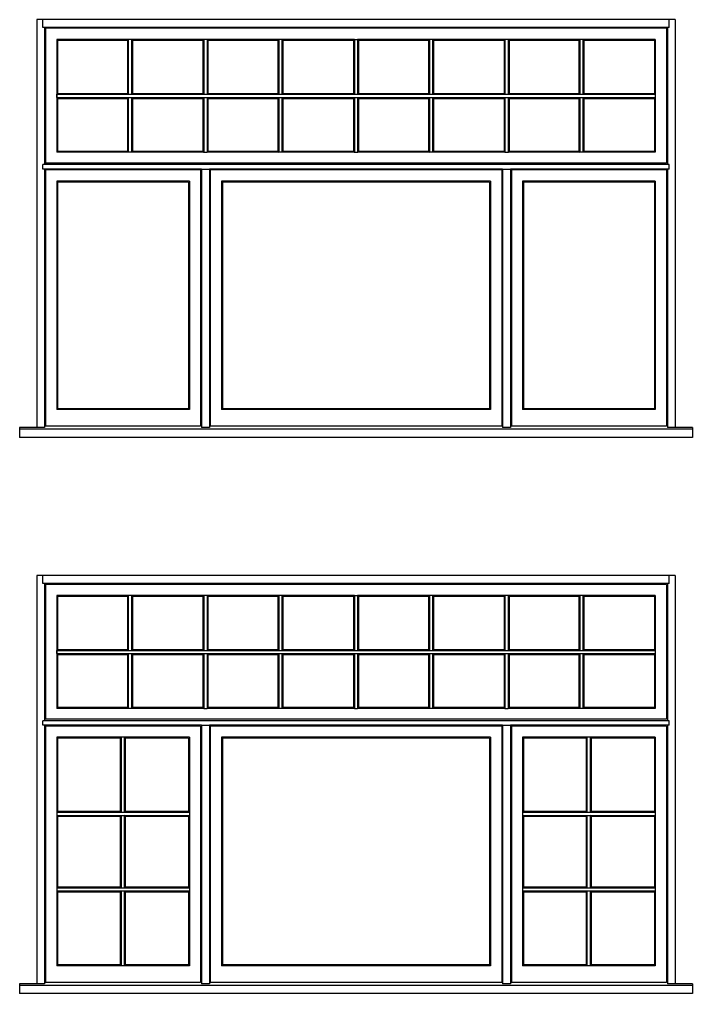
# Model space of a CAD drawing. Header units: inches. Extents: x 1985 to 11287, y 379 to 3234.
# Drawn here: x 9477.4 to 9594.3, y 1561.9 to 1730.9 of the extents above; entities that cross this region are included whole.
import ezdxf

# ---------------------------------------------------------------- set-up
doc = ezdxf.new("R2010")
doc.units = ezdxf.units.IN
doc.header["$MEASUREMENT"] = 0
doc.layers.add('elevation 99', color=7, linetype='CONTINUOUS')

msp = doc.modelspace()

# ---------------------------------------------------------------- linework, layer by layer
at = {"layer": 'elevation 99'}
for p, q in [((9480.402047, 1730.927162), (9480.402047, 1705.737557)), ((9510.402029, 1730.927162), (9480.402047, 1730.927162)), ((9481.464547, 1729.552161), (9481.464547, 1730.927162)), ((9509.027029, 1729.552161), (9481.464547, 1729.552161)), ((9481.777047, 1729.552161), (9481.777047, 1705.737557)), ((9590.276992, 1729.552161), (9504.527029, 1729.552161)), ((9562.71451, 1730.927162), (9509.027029, 1730.927162)), ((9591.339492, 1730.927162), (9561.33951, 1730.927162)), ((9589.964492, 1729.552161), (9589.964492, 1705.737557)), ((9590.276992, 1729.552161), (9590.276992, 1730.927162)), ((9591.339492, 1730.927162), (9591.339492, 1705.737557)), ((9481.920453, 1729.408475), (9481.920453, 1705.988024)), ((9508.883343, 1729.408475), (9481.920453, 1729.408475)), ((9589.820806, 1729.408475), (9504.670435, 1729.408475)), ((9589.820806, 1729.408475), (9589.820806, 1705.988024)), ((9483.866333, 1727.462875), (9483.866333, 1707.870966)), ((9509.437743, 1727.462875), (9483.866333, 1727.462875)), ((9484.027047, 1727.302161), (9484.027047, 1718.104421)), ((9496.209506, 1727.302161), (9484.027047, 1727.302161)), ((9496.209506, 1727.302161), (9496.37022, 1727.462875)), ((9496.209506, 1718.104421), (9496.209506, 1727.302161)), ((9496.37022, 1717.943706), (9496.37022, 1727.462875)), ((9496.923791, 1727.462875), (9497.084506, 1727.302161)), ((9496.923791, 1717.943706), (9496.923791, 1727.462875)), ((9509.277029, 1727.302161), (9497.084506, 1727.302161)), ((9497.084506, 1718.104421), (9497.084506, 1727.302161)), ((9509.277029, 1727.302161), (9509.437743, 1727.462875)), ((9509.277029, 1727.302161), (9509.277029, 1718.104421)), ((9509.437743, 1727.462875), (9509.437743, 1717.943706)), ((9535.593975, 1727.462875), (9509.437743, 1727.462875)), ((9509.991314, 1727.462875), (9509.991314, 1717.943706)), ((9509.991314, 1727.462875), (9510.152029, 1727.302161)), ((9510.152029, 1727.302161), (9510.152029, 1718.104421)), ((9522.334487, 1727.302161), (9510.152029, 1727.302161)), ((9522.334487, 1727.302161), (9522.495202, 1727.462875)), ((9522.334487, 1718.104421), (9522.334487, 1727.302161)), ((9522.495202, 1717.943706), (9522.495202, 1727.462875)), ((9523.048773, 1727.462875), (9523.209487, 1727.302161)), ((9523.048773, 1717.943706), (9523.048773, 1727.462875)), ((9535.43326, 1727.302161), (9523.209487, 1727.302161)), ((9523.209487, 1718.104421), (9523.209487, 1727.302161)), ((9535.43326, 1727.302161), (9535.593975, 1727.462875)), ((9535.43326, 1727.302161), (9535.43326, 1718.104421)), ((9535.593975, 1727.462875), (9535.593975, 1717.943706)), ((9535.593975, 1727.462875), (9536.147564, 1727.462875)), ((9536.147564, 1727.462875), (9536.147564, 1717.943706)), ((9561.750225, 1727.462875), (9536.147564, 1727.462875)), ((9536.147564, 1727.462875), (9536.308279, 1727.302161)), ((9536.308279, 1727.302161), (9536.308279, 1718.104421)), ((9548.521987, 1727.302161), (9536.308279, 1727.302161)), ((9548.521987, 1727.302161), (9548.682702, 1727.462875)), ((9548.521987, 1718.104421), (9548.521987, 1727.302161)), ((9548.682702, 1717.943706), (9548.682702, 1727.462875)), ((9549.236273, 1727.462875), (9549.396987, 1727.302161)), ((9549.236273, 1717.943706), (9549.236273, 1727.462875)), ((9561.58951, 1727.302161), (9549.396987, 1727.302161)), ((9549.396987, 1718.104421), (9549.396987, 1727.302161)), ((9561.58951, 1727.302161), (9561.750225, 1727.462875)), ((9561.58951, 1727.302161), (9561.58951, 1718.104421)), ((9561.750225, 1727.462875), (9561.750225, 1717.943706)), ((9587.875207, 1727.462875), (9561.750225, 1727.462875)), ((9562.303796, 1727.462875), (9562.303796, 1717.943706)), ((9562.303796, 1727.462875), (9562.46451, 1727.302161)), ((9562.46451, 1727.302161), (9562.46451, 1718.104421)), ((9574.646969, 1727.302161), (9562.46451, 1727.302161)), ((9574.646969, 1727.302161), (9574.807683, 1727.462875)), ((9574.646969, 1718.104421), (9574.646969, 1727.302161)), ((9574.807683, 1717.943706), (9574.807683, 1727.462875)), ((9575.361255, 1727.462875), (9575.521969, 1727.302161)), ((9575.361255, 1717.943706), (9575.361255, 1727.462875)), ((9587.714492, 1727.302161), (9575.521969, 1727.302161)), ((9575.521969, 1718.104421), (9575.521969, 1727.302161)), ((9587.714492, 1727.302161), (9587.714492, 1718.104421)), ((9587.875207, 1727.462875), (9587.875207, 1707.870966)), ((9484.027047, 1718.104421), (9483.866333, 1717.943706)), ((9483.866333, 1717.943706), (9496.37022, 1717.943706)), ((9483.866333, 1717.390135), (9483.866333, 1717.943706)), ((9484.027047, 1718.104421), (9496.209506, 1718.104421)), ((9496.209506, 1718.104421), (9496.37022, 1717.943706)), ((9496.37022, 1717.943706), (9496.923791, 1717.943706)), ((9497.084506, 1718.104421), (9496.923791, 1717.943706)), ((9496.923791, 1717.943706), (9509.437743, 1717.943706)), ((9497.084506, 1718.104421), (9509.277029, 1718.104421)), ((9509.277029, 1718.104421), (9509.437743, 1717.943706)), ((9509.437743, 1717.943706), (9509.991314, 1717.943706)), ((9510.152029, 1718.104421), (9509.991314, 1717.943706)), ((9509.991314, 1717.943706), (9522.495202, 1717.943706)), ((9510.152029, 1718.104421), (9522.334487, 1718.104421)), ((9522.334487, 1718.104421), (9522.495202, 1717.943706)), ((9522.495202, 1717.943706), (9523.048773, 1717.943706)), ((9523.209487, 1718.104421), (9523.048773, 1717.943706)), ((9523.048773, 1717.943706), (9535.593975, 1717.943706)), ((9523.209487, 1718.104421), (9535.43326, 1718.104421)), ((9535.43326, 1718.104421), (9535.593975, 1717.943706)), ((9535.593975, 1717.943706), (9536.147546, 1717.943706)), ((9536.308279, 1718.104421), (9536.147564, 1717.943706)), ((9536.147564, 1717.943706), (9548.682702, 1717.943706)), ((9536.308279, 1718.104421), (9548.521987, 1718.104421)), ((9548.521987, 1718.104421), (9548.682702, 1717.943706)), ((9548.682702, 1717.943706), (9549.236273, 1717.943706)), ((9549.396987, 1718.104421), (9549.236273, 1717.943706)), ((9549.236273, 1717.943706), (9561.750225, 1717.943706)), ((9549.396987, 1718.104421), (9561.58951, 1718.104421)), ((9561.58951, 1718.104421), (9561.750225, 1717.943706)), ((9561.750225, 1717.943706), (9562.303796, 1717.943706)), ((9562.46451, 1718.104421), (9562.303796, 1717.943706)), ((9562.303796, 1717.943706), (9574.807683, 1717.943706)), ((9562.46451, 1718.104421), (9574.646969, 1718.104421)), ((9574.646969, 1718.104421), (9574.807683, 1717.943706)), ((9574.807683, 1717.943706), (9575.361255, 1717.943706)), ((9575.521969, 1718.104421), (9575.361255, 1717.943706)), ((9575.361255, 1717.943706), (9587.875207, 1717.943706)), ((9575.521969, 1718.104421), (9587.714492, 1718.104421)), ((9587.714492, 1718.104421), (9587.875207, 1717.943706)), ((9483.866333, 1717.390135), (9496.37022, 1717.390135)), ((9483.866333, 1717.390135), (9484.027047, 1717.229421)), ((9484.027047, 1717.229421), (9484.027047, 1708.031681)), ((9484.027047, 1717.229421), (9496.209506, 1717.229421)), ((9496.209506, 1717.229421), (9496.37022, 1717.390135)), ((9496.209506, 1708.031681), (9496.209506, 1717.229421)), ((9496.37022, 1707.870966), (9496.37022, 1717.390135)), ((9496.37022, 1717.390135), (9496.923791, 1717.390135)), ((9496.923791, 1707.870966), (9496.923791, 1717.390135)), ((9496.923791, 1717.390135), (9509.437743, 1717.390135)), ((9497.084506, 1717.229421), (9496.923791, 1717.390135)), ((9497.084506, 1708.031681), (9497.084506, 1717.229421)), ((9497.084506, 1717.229421), (9509.277029, 1717.229421)), ((9509.437743, 1717.390135), (9509.277029, 1717.229421)), ((9509.277029, 1717.229421), (9509.277029, 1708.031681)), ((9509.437743, 1717.390135), (9509.991314, 1717.390135)), ((9509.437743, 1717.390135), (9509.437743, 1707.870966)), ((9509.991314, 1717.390135), (9522.495202, 1717.390135)), ((9509.991314, 1717.390135), (9510.152029, 1717.229421)), ((9509.991314, 1717.390135), (9509.991314, 1707.870966)), ((9510.152029, 1717.229421), (9510.152029, 1708.031681)), ((9510.152029, 1717.229421), (9522.334487, 1717.229421)), ((9522.334487, 1717.229421), (9522.495202, 1717.390135)), ((9522.334487, 1708.031681), (9522.334487, 1717.229421)), ((9522.495202, 1707.870966), (9522.495202, 1717.390135)), ((9522.495202, 1717.390135), (9523.048773, 1717.390135)), ((9523.048773, 1707.870966), (9523.048773, 1717.390135)), ((9523.048773, 1717.390135), (9535.593975, 1717.390135)), ((9523.209487, 1717.229421), (9523.048773, 1717.390135)), ((9523.209487, 1708.031681), (9523.209487, 1717.229421)), ((9523.209487, 1717.229421), (9535.43326, 1717.229421)), ((9535.593975, 1717.390135), (9535.43326, 1717.229421)), ((9535.43326, 1717.229421), (9535.43326, 1708.031681)), ((9535.593975, 1717.390135), (9536.147546, 1717.390135)), ((9535.593975, 1717.390135), (9535.593975, 1707.870966)), ((9536.147564, 1717.390135), (9548.682702, 1717.390135)), ((9536.147564, 1717.390135), (9536.308279, 1717.229421)), ((9536.147564, 1717.390135), (9536.147564, 1707.870966)), ((9536.308279, 1717.229421), (9536.308279, 1708.031681)), ((9536.308279, 1717.229421), (9548.521987, 1717.229421)), ((9548.521987, 1717.229421), (9548.682702, 1717.390135)), ((9548.521987, 1708.031681), (9548.521987, 1717.229421)), ((9548.682702, 1707.870966), (9548.682702, 1717.390135)), ((9548.682702, 1717.390135), (9549.236273, 1717.390135)), ((9549.236273, 1707.870966), (9549.236273, 1717.390135)), ((9549.236273, 1717.390135), (9561.750225, 1717.390135)), ((9549.396987, 1717.229421), (9549.236273, 1717.390135)), ((9549.396987, 1708.031681), (9549.396987, 1717.229421)), ((9549.396987, 1717.229421), (9561.58951, 1717.229421)), ((9561.750225, 1717.390135), (9561.58951, 1717.229421)), ((9561.58951, 1717.229421), (9561.58951, 1708.031681)), ((9561.750225, 1717.390135), (9562.303796, 1717.390135)), ((9561.750225, 1717.390135), (9561.750225, 1707.870966)), ((9562.303796, 1717.390135), (9574.807683, 1717.390135)), ((9562.303796, 1717.390135), (9562.46451, 1717.229421)), ((9562.303796, 1717.390135), (9562.303796, 1707.870966)), ((9562.46451, 1717.229421), (9562.46451, 1708.031681)), ((9562.46451, 1717.229421), (9574.646969, 1717.229421)), ((9574.646969, 1717.229421), (9574.807683, 1717.390135)), ((9574.646969, 1708.031681), (9574.646969, 1717.229421)), ((9574.807683, 1707.870966), (9574.807683, 1717.390135)), ((9574.807683, 1717.390135), (9575.361255, 1717.390135)), ((9575.361255, 1707.870966), (9575.361255, 1717.390135)), ((9575.361255, 1717.390135), (9587.875207, 1717.390135)), ((9575.521969, 1717.229421), (9575.361255, 1717.390135)), ((9575.521969, 1708.031681), (9575.521969, 1717.229421)), ((9575.521969, 1717.229421), (9587.714492, 1717.229421)), ((9587.875207, 1717.390135), (9587.714492, 1717.229421)), ((9587.714492, 1717.229421), (9587.714492, 1708.031681)), ((9509.437743, 1707.870966), (9483.866333, 1707.870966)), ((9496.209506, 1708.031681), (9484.027047, 1708.031681)), ((9496.209506, 1708.031681), (9496.37022, 1707.870966)), ((9497.084506, 1708.031681), (9496.923791, 1707.870966)), ((9509.277029, 1708.031681), (9497.084506, 1708.031681)), ((9509.277029, 1708.031681), (9509.437743, 1707.870966)), ((9509.437743, 1707.870966), (9509.991314, 1707.870966)), ((9509.991314, 1707.870966), (9510.152029, 1708.031681)), ((9535.593975, 1707.870966), (9509.991314, 1707.870966)), ((9522.334487, 1708.031681), (9510.152029, 1708.031681)), ((9522.334487, 1708.031681), (9522.495202, 1707.870966)), ((9523.209487, 1708.031681), (9523.048773, 1707.870966)), ((9535.43326, 1708.031681), (9523.209487, 1708.031681)), ((9535.43326, 1708.031681), (9535.593975, 1707.870966)), ((9535.593975, 1707.870966), (9536.147564, 1707.870966)), ((9536.147564, 1707.870966), (9536.308279, 1708.031681)), ((9561.750225, 1707.870966), (9536.147564, 1707.870966)), ((9548.521987, 1708.031681), (9536.308279, 1708.031681)), ((9548.521987, 1708.031681), (9548.682702, 1707.870966)), ((9549.396987, 1708.031681), (9549.236273, 1707.870966)), ((9561.58951, 1708.031681), (9549.396987, 1708.031681)), ((9561.58951, 1708.031681), (9561.750225, 1707.870966)), ((9561.750225, 1707.870966), (9562.303796, 1707.870966)), ((9562.303796, 1707.870966), (9562.46451, 1708.031681)), ((9587.875207, 1707.870966), (9562.303796, 1707.870966)), ((9574.646969, 1708.031681), (9562.46451, 1708.031681)), ((9574.646969, 1708.031681), (9574.807683, 1707.870966)), ((9575.521969, 1708.031681), (9575.361255, 1707.870966)), ((9587.714492, 1708.031681), (9575.521969, 1708.031681)), ((9508.883343, 1705.988024), (9481.920453, 1705.988024)), ((9589.820806, 1705.988024), (9504.670435, 1705.988024)), ((9480.402047, 1705.737557), (9480.402047, 1660.081251)), ((9509.027029, 1705.737557), (9481.464547, 1705.737557)), ((9481.464547, 1704.957356), (9481.464547, 1705.737557)), ((9509.027029, 1704.957356), (9481.464547, 1704.957356)), ((9481.777047, 1704.957356), (9481.777047, 1660.081251)), ((9481.920453, 1704.81367), (9481.920453, 1660.331718)), ((9508.883343, 1704.81367), (9481.920453, 1704.81367)), ((9590.276992, 1705.737557), (9504.527029, 1705.737557)), ((9508.883343, 1704.81367), (9508.883343, 1660.331718)), ((9509.027029, 1704.957356), (9509.027029, 1660.081251)), ((9509.027029, 1704.957356), (9509.027029, 1660.081251)), ((9509.027029, 1704.957356), (9510.402029, 1704.957356)), ((9510.402029, 1704.957356), (9510.402029, 1660.081251)), ((9510.402029, 1704.957356), (9510.402029, 1660.081251)), ((9561.33951, 1704.957356), (9510.402029, 1704.957356)), ((9510.545435, 1704.81367), (9510.545435, 1660.331718)), ((9561.195825, 1704.81367), (9510.545435, 1704.81367)), ((9561.195825, 1704.81367), (9561.195825, 1660.331718)), ((9561.33951, 1704.957356), (9561.33951, 1660.081251)), ((9561.33951, 1704.957356), (9561.33951, 1660.081251)), ((9561.33951, 1704.957356), (9562.71451, 1704.957356)), ((9562.71451, 1704.957356), (9562.71451, 1660.081251)), ((9562.71451, 1704.957356), (9562.71451, 1660.081251)), ((9590.276992, 1704.957356), (9562.71451, 1704.957356)), ((9562.857917, 1704.81367), (9562.857917, 1660.331718)), ((9589.820806, 1704.81367), (9562.857917, 1704.81367)), ((9589.820806, 1704.81367), (9589.820806, 1660.331718)), ((9589.964492, 1704.957356), (9589.964492, 1660.081251)), ((9590.276992, 1704.957356), (9590.276992, 1705.737557)), ((9591.339492, 1705.737557), (9591.339492, 1660.081251)), ((9483.866333, 1702.86807), (9483.866333, 1663.21466)), ((9506.937743, 1702.86807), (9483.866333, 1702.86807)), ((9484.027047, 1702.707356), (9484.027047, 1663.375374)), ((9506.777029, 1702.707356), (9484.027047, 1702.707356)), ((9506.777029, 1702.707356), (9506.777029, 1663.375374)), ((9506.937743, 1702.86807), (9506.937743, 1663.21466)), ((9512.491314, 1702.86807), (9512.491314, 1663.21466)), ((9559.250225, 1702.86807), (9512.491314, 1702.86807)), ((9512.652029, 1702.707356), (9512.652029, 1663.375374)), ((9559.08951, 1702.707356), (9512.652029, 1702.707356)), ((9559.08951, 1702.707356), (9559.08951, 1663.375374)), ((9559.250225, 1702.86807), (9559.250225, 1663.21466)), ((9564.803796, 1702.86807), (9564.803796, 1663.21466)), ((9587.875207, 1702.86807), (9564.803796, 1702.86807)), ((9564.96451, 1702.707356), (9564.96451, 1663.375374)), ((9587.714492, 1702.707356), (9564.96451, 1702.707356)), ((9587.714492, 1702.707356), (9587.714492, 1663.375374)), ((9587.875207, 1702.86807), (9587.875207, 1663.21466)), ((9506.937743, 1663.21466), (9483.866333, 1663.21466)), ((9506.777029, 1663.375374), (9484.027047, 1663.375374)), ((9559.250225, 1663.21466), (9512.491314, 1663.21466)), ((9559.08951, 1663.375374), (9512.652029, 1663.375374)), ((9587.875207, 1663.21466), (9564.803796, 1663.21466)), ((9587.714492, 1663.375374), (9564.96451, 1663.375374)), ((9508.883343, 1660.331718), (9481.920453, 1660.331718)), ((9561.195825, 1660.331718), (9510.545435, 1660.331718)), ((9589.820806, 1660.331718), (9562.857917, 1660.331718)), ((9481.777047, 1660.081251), (9477.402047, 1660.081251)), ((9477.402047, 1660.081251), (9477.402047, 1658.398508)), ((9513.402029, 1659.794719), (9477.402047, 1659.794719)), ((9565.71451, 1659.794719), (9506.027029, 1659.794719)), ((9510.402029, 1660.081251), (9509.027029, 1660.081251)), ((9594.339492, 1659.794719), (9558.33951, 1659.794719)), ((9562.71451, 1660.081251), (9561.33951, 1660.081251)), ((9594.339492, 1660.081251), (9589.964492, 1660.081251)), ((9594.339492, 1660.081251), (9594.339492, 1658.398508)), ((9513.402029, 1658.398508), (9477.402047, 1658.398508)), ((9565.71451, 1658.398508), (9506.027029, 1658.398508)), ((9594.339492, 1658.398508), (9558.33951, 1658.398508)), ((9480.402047, 1634.398516), (9480.402047, 1609.208911)), ((9510.402029, 1634.398516), (9480.402047, 1634.398516)), ((9481.464547, 1633.023515), (9481.464547, 1634.398516)), ((9562.71451, 1634.398516), (9509.027029, 1634.398516)), ((9591.339492, 1634.398516), (9561.33951, 1634.398516)), ((9590.276992, 1633.023515), (9590.276992, 1634.398516)), ((9591.339492, 1634.398516), (9591.339492, 1609.208911)), ((9590.276992, 1633.023515), (9481.464547, 1633.023515)), ((9481.777047, 1633.023515), (9481.777047, 1609.208911)), ((9481.920453, 1632.879829), (9481.920453, 1609.459378)), ((9589.820806, 1632.879829), (9481.920453, 1632.879829)), ((9589.820806, 1632.879829), (9589.820806, 1609.459378)), ((9589.964492, 1633.023515), (9589.964492, 1609.208911)), ((9483.866333, 1630.934229), (9483.866333, 1611.34232)), ((9509.437743, 1630.934229), (9483.866333, 1630.934229)), ((9484.027047, 1630.773515), (9484.027047, 1621.575775)), ((9496.209506, 1630.773515), (9484.027047, 1630.773515)), ((9496.209506, 1630.773515), (9496.37022, 1630.934229)), ((9496.209506, 1621.575775), (9496.209506, 1630.773515)), ((9496.37022, 1621.415061), (9496.37022, 1630.934229)), ((9496.923791, 1630.934229), (9497.084506, 1630.773515)), ((9496.923791, 1621.415061), (9496.923791, 1630.934229)), ((9509.277029, 1630.773515), (9497.084506, 1630.773515)), ((9497.084506, 1621.575775), (9497.084506, 1630.773515)), ((9509.277029, 1630.773515), (9509.437743, 1630.934229)), ((9509.277029, 1630.773515), (9509.277029, 1621.575775)), ((9509.437743, 1630.934229), (9509.437743, 1621.415061)), ((9535.593975, 1630.934229), (9509.437743, 1630.934229)), ((9509.991314, 1630.934229), (9509.991314, 1621.415061)), ((9509.991314, 1630.934229), (9510.152029, 1630.773515)), ((9510.152029, 1630.773515), (9510.152029, 1621.575775)), ((9522.334487, 1630.773515), (9510.152029, 1630.773515)), ((9522.334487, 1630.773515), (9522.495202, 1630.934229)), ((9522.334487, 1621.575775), (9522.334487, 1630.773515)), ((9522.495202, 1621.415061), (9522.495202, 1630.934229)), ((9523.048773, 1630.934229), (9523.209487, 1630.773515)), ((9523.048773, 1621.415061), (9523.048773, 1630.934229)), ((9535.43326, 1630.773515), (9523.209487, 1630.773515)), ((9523.209487, 1621.575775), (9523.209487, 1630.773515)), ((9535.43326, 1630.773515), (9535.593975, 1630.934229)), ((9535.43326, 1630.773515), (9535.43326, 1621.575775)), ((9535.593975, 1630.934229), (9535.593975, 1621.415061)), ((9535.593975, 1630.934229), (9536.147564, 1630.934229)), ((9536.147564, 1630.934229), (9536.147564, 1621.415061)), ((9561.750225, 1630.934229), (9536.147564, 1630.934229)), ((9536.147564, 1630.934229), (9536.308279, 1630.773515)), ((9536.308279, 1630.773515), (9536.308279, 1621.575775)), ((9548.521987, 1630.773515), (9536.308279, 1630.773515)), ((9548.521987, 1630.773515), (9548.682702, 1630.934229)), ((9548.521987, 1621.575775), (9548.521987, 1630.773515)), ((9548.682702, 1621.415061), (9548.682702, 1630.934229)), ((9549.236273, 1630.934229), (9549.396987, 1630.773515)), ((9549.236273, 1621.415061), (9549.236273, 1630.934229)), ((9561.58951, 1630.773515), (9549.396987, 1630.773515)), ((9549.396987, 1621.575775), (9549.396987, 1630.773515)), ((9561.58951, 1630.773515), (9561.750225, 1630.934229)), ((9561.58951, 1630.773515), (9561.58951, 1621.575775)), ((9561.750225, 1630.934229), (9561.750225, 1621.415061)), ((9587.875207, 1630.934229), (9561.750225, 1630.934229)), ((9562.303796, 1630.934229), (9562.303796, 1621.415061)), ((9562.303796, 1630.934229), (9562.46451, 1630.773515)), ((9562.46451, 1630.773515), (9562.46451, 1621.575775)), ((9574.646969, 1630.773515), (9562.46451, 1630.773515)), ((9574.646969, 1630.773515), (9574.807683, 1630.934229)), ((9574.646969, 1621.575775), (9574.646969, 1630.773515)), ((9574.807683, 1621.415061), (9574.807683, 1630.934229)), ((9575.361255, 1630.934229), (9575.521969, 1630.773515)), ((9575.361255, 1621.415061), (9575.361255, 1630.934229)), ((9587.714492, 1630.773515), (9575.521969, 1630.773515)), ((9575.521969, 1621.575775), (9575.521969, 1630.773515)), ((9587.714492, 1630.773515), (9587.714492, 1621.575775)), ((9587.875207, 1630.934229), (9587.875207, 1611.34232)), ((9484.027047, 1621.575775), (9483.866333, 1621.415061)), ((9483.866333, 1621.415061), (9496.37022, 1621.415061)), ((9483.866333, 1620.861489), (9483.866333, 1621.415061)), ((9484.027047, 1621.575775), (9496.209506, 1621.575775)), ((9496.209506, 1621.575775), (9496.37022, 1621.415061)), ((9496.37022, 1621.415061), (9496.923791, 1621.415061)), ((9497.084506, 1621.575775), (9496.923791, 1621.415061)), ((9496.923791, 1621.415061), (9509.437743, 1621.415061)), ((9497.084506, 1621.575775), (9509.277029, 1621.575775)), ((9509.277029, 1621.575775), (9509.437743, 1621.415061)), ((9509.437743, 1621.415061), (9509.991314, 1621.415061)), ((9510.152029, 1621.575775), (9509.991314, 1621.415061)), ((9509.991314, 1621.415061), (9522.495202, 1621.415061)), ((9510.152029, 1621.575775), (9522.334487, 1621.575775)), ((9522.334487, 1621.575775), (9522.495202, 1621.415061)), ((9522.495202, 1621.415061), (9523.048773, 1621.415061)), ((9523.209487, 1621.575775), (9523.048773, 1621.415061)), ((9523.048773, 1621.415061), (9535.593975, 1621.415061)), ((9523.209487, 1621.575775), (9535.43326, 1621.575775)), ((9535.43326, 1621.575775), (9535.593975, 1621.415061)), ((9535.593975, 1621.415061), (9536.147546, 1621.415061)), ((9536.308279, 1621.575775), (9536.147564, 1621.415061)), ((9536.147564, 1621.415061), (9548.682702, 1621.415061)), ((9536.308279, 1621.575775), (9548.521987, 1621.575775)), ((9548.521987, 1621.575775), (9548.682702, 1621.415061)), ((9548.682702, 1621.415061), (9549.236273, 1621.415061)), ((9549.396987, 1621.575775), (9549.236273, 1621.415061)), ((9549.236273, 1621.415061), (9561.750225, 1621.415061)), ((9549.396987, 1621.575775), (9561.58951, 1621.575775)), ((9561.58951, 1621.575775), (9561.750225, 1621.415061)), ((9561.750225, 1621.415061), (9562.303796, 1621.415061)), ((9562.46451, 1621.575775), (9562.303796, 1621.415061)), ((9562.303796, 1621.415061), (9574.807683, 1621.415061)), ((9562.46451, 1621.575775), (9574.646969, 1621.575775)), ((9574.646969, 1621.575775), (9574.807683, 1621.415061)), ((9574.807683, 1621.415061), (9575.361255, 1621.415061)), ((9575.521969, 1621.575775), (9575.361255, 1621.415061)), ((9575.361255, 1621.415061), (9587.875207, 1621.415061)), ((9575.521969, 1621.575775), (9587.714492, 1621.575775)), ((9587.714492, 1621.575775), (9587.875207, 1621.415061)), ((9483.866333, 1620.861489), (9496.37022, 1620.861489)), ((9483.866333, 1620.861489), (9484.027047, 1620.700775)), ((9484.027047, 1620.700775), (9484.027047, 1611.503035)), ((9484.027047, 1620.700775), (9496.209506, 1620.700775)), ((9496.209506, 1620.700775), (9496.37022, 1620.861489)), ((9496.209506, 1611.503035), (9496.209506, 1620.700775)), ((9496.37022, 1611.34232), (9496.37022, 1620.861489)), ((9496.37022, 1620.861489), (9496.923791, 1620.861489)), ((9496.923791, 1611.34232), (9496.923791, 1620.861489)), ((9496.923791, 1620.861489), (9509.437743, 1620.861489)), ((9497.084506, 1620.700775), (9496.923791, 1620.861489)), ((9497.084506, 1611.503035), (9497.084506, 1620.700775)), ((9497.084506, 1620.700775), (9509.277029, 1620.700775)), ((9509.437743, 1620.861489), (9509.277029, 1620.700775)), ((9509.277029, 1620.700775), (9509.277029, 1611.503035)), ((9509.437743, 1620.861489), (9509.991314, 1620.861489)), ((9509.437743, 1620.861489), (9509.437743, 1611.34232)), ((9509.991314, 1620.861489), (9522.495202, 1620.861489)), ((9509.991314, 1620.861489), (9510.152029, 1620.700775)), ((9509.991314, 1620.861489), (9509.991314, 1611.34232)), ((9510.152029, 1620.700775), (9510.152029, 1611.503035)), ((9510.152029, 1620.700775), (9522.334487, 1620.700775)), ((9522.334487, 1620.700775), (9522.495202, 1620.861489)), ((9522.334487, 1611.503035), (9522.334487, 1620.700775)), ((9522.495202, 1611.34232), (9522.495202, 1620.861489)), ((9522.495202, 1620.861489), (9523.048773, 1620.861489)), ((9523.048773, 1611.34232), (9523.048773, 1620.861489)), ((9523.048773, 1620.861489), (9535.593975, 1620.861489)), ((9523.209487, 1620.700775), (9523.048773, 1620.861489)), ((9523.209487, 1611.503035), (9523.209487, 1620.700775)), ((9523.209487, 1620.700775), (9535.43326, 1620.700775)), ((9535.593975, 1620.861489), (9535.43326, 1620.700775)), ((9535.43326, 1620.700775), (9535.43326, 1611.503035)), ((9535.593975, 1620.861489), (9536.147546, 1620.861489)), ((9535.593975, 1620.861489), (9535.593975, 1611.34232)), ((9536.147564, 1620.861489), (9548.682702, 1620.861489)), ((9536.147564, 1620.861489), (9536.308279, 1620.700775)), ((9536.147564, 1620.861489), (9536.147564, 1611.34232)), ((9536.308279, 1620.700775), (9536.308279, 1611.503035)), ((9536.308279, 1620.700775), (9548.521987, 1620.700775)), ((9548.521987, 1620.700775), (9548.682702, 1620.861489)), ((9548.521987, 1611.503035), (9548.521987, 1620.700775)), ((9548.682702, 1611.34232), (9548.682702, 1620.861489)), ((9548.682702, 1620.861489), (9549.236273, 1620.861489)), ((9549.236273, 1611.34232), (9549.236273, 1620.861489)), ((9549.236273, 1620.861489), (9561.750225, 1620.861489)), ((9549.396987, 1620.700775), (9549.236273, 1620.861489)), ((9549.396987, 1611.503035), (9549.396987, 1620.700775)), ((9549.396987, 1620.700775), (9561.58951, 1620.700775)), ((9561.750225, 1620.861489), (9561.58951, 1620.700775)), ((9561.58951, 1620.700775), (9561.58951, 1611.503035)), ((9561.750225, 1620.861489), (9562.303796, 1620.861489)), ((9561.750225, 1620.861489), (9561.750225, 1611.34232)), ((9562.303796, 1620.861489), (9574.807683, 1620.861489)), ((9562.303796, 1620.861489), (9562.46451, 1620.700775)), ((9562.303796, 1620.861489), (9562.303796, 1611.34232)), ((9562.46451, 1620.700775), (9562.46451, 1611.503035)), ((9562.46451, 1620.700775), (9574.646969, 1620.700775)), ((9574.646969, 1620.700775), (9574.807683, 1620.861489)), ((9574.646969, 1611.503035), (9574.646969, 1620.700775)), ((9574.807683, 1611.34232), (9574.807683, 1620.861489)), ((9574.807683, 1620.861489), (9575.361255, 1620.861489)), ((9575.361255, 1611.34232), (9575.361255, 1620.861489)), ((9575.361255, 1620.861489), (9587.875207, 1620.861489)), ((9575.521969, 1620.700775), (9575.361255, 1620.861489)), ((9575.521969, 1611.503035), (9575.521969, 1620.700775)), ((9575.521969, 1620.700775), (9587.714492, 1620.700775)), ((9587.875207, 1620.861489), (9587.714492, 1620.700775)), ((9587.714492, 1620.700775), (9587.714492, 1611.503035)), ((9509.437743, 1611.34232), (9483.866333, 1611.34232)), ((9496.209506, 1611.503035), (9484.027047, 1611.503035)), ((9496.209506, 1611.503035), (9496.37022, 1611.34232)), ((9497.084506, 1611.503035), (9496.923791, 1611.34232)), ((9509.277029, 1611.503035), (9497.084506, 1611.503035)), ((9509.277029, 1611.503035), (9509.437743, 1611.34232)), ((9509.437743, 1611.34232), (9509.991314, 1611.34232)), ((9509.991314, 1611.34232), (9510.152029, 1611.503035)), ((9535.593975, 1611.34232), (9509.991314, 1611.34232)), ((9522.334487, 1611.503035), (9510.152029, 1611.503035)), ((9522.334487, 1611.503035), (9522.495202, 1611.34232)), ((9523.209487, 1611.503035), (9523.048773, 1611.34232)), ((9535.43326, 1611.503035), (9523.209487, 1611.503035)), ((9535.43326, 1611.503035), (9535.593975, 1611.34232)), ((9535.593975, 1611.34232), (9536.147564, 1611.34232)), ((9536.147564, 1611.34232), (9536.308279, 1611.503035)), ((9561.750225, 1611.34232), (9536.147564, 1611.34232)), ((9548.521987, 1611.503035), (9536.308279, 1611.503035)), ((9548.521987, 1611.503035), (9548.682702, 1611.34232)), ((9549.396987, 1611.503035), (9549.236273, 1611.34232)), ((9561.58951, 1611.503035), (9549.396987, 1611.503035)), ((9561.58951, 1611.503035), (9561.750225, 1611.34232)), ((9561.750225, 1611.34232), (9562.303796, 1611.34232)), ((9562.303796, 1611.34232), (9562.46451, 1611.503035)), ((9587.875207, 1611.34232), (9562.303796, 1611.34232)), ((9574.646969, 1611.503035), (9562.46451, 1611.503035)), ((9574.646969, 1611.503035), (9574.807683, 1611.34232)), ((9575.521969, 1611.503035), (9575.361255, 1611.34232)), ((9587.714492, 1611.503035), (9575.521969, 1611.503035)), ((9589.820806, 1609.459378), (9481.920453, 1609.459378)), ((9480.402047, 1609.208911), (9480.402047, 1563.552605)), ((9481.464547, 1608.42871), (9481.464547, 1609.208911)), ((9590.276992, 1609.208911), (9481.464547, 1609.208911)), ((9509.027029, 1608.42871), (9481.464547, 1608.42871)), ((9481.777047, 1608.42871), (9481.777047, 1563.552605)), ((9481.920453, 1608.285024), (9481.920453, 1563.803072)), ((9508.883343, 1608.285024), (9481.920453, 1608.285024)), ((9508.883343, 1608.285024), (9508.883343, 1563.803072)), ((9509.027029, 1608.42871), (9509.027029, 1563.552605)), ((9509.027029, 1608.42871), (9509.027029, 1563.552605)), ((9509.027029, 1608.42871), (9510.402029, 1608.42871)), ((9510.402029, 1608.42871), (9510.402029, 1563.552605)), ((9510.402029, 1608.42871), (9510.402029, 1563.552605)), ((9561.33951, 1608.42871), (9510.402029, 1608.42871)), ((9510.545435, 1608.285024), (9510.545435, 1563.803072)), ((9561.195825, 1608.285024), (9510.545435, 1608.285024)), ((9561.195825, 1608.285024), (9561.195825, 1563.803072)), ((9561.33951, 1608.42871), (9561.33951, 1563.552605)), ((9561.33951, 1608.42871), (9561.33951, 1563.552605)), ((9561.33951, 1608.42871), (9562.71451, 1608.42871)), ((9562.71451, 1608.42871), (9562.71451, 1563.552605)), ((9562.71451, 1608.42871), (9562.71451, 1563.552605)), ((9590.276992, 1608.42871), (9562.71451, 1608.42871)), ((9562.857917, 1608.285024), (9562.857917, 1563.803072)), ((9589.820806, 1608.285024), (9562.857917, 1608.285024)), ((9589.820806, 1608.285024), (9589.820806, 1563.803072)), ((9589.964492, 1608.42871), (9589.964492, 1563.552605)), ((9590.276992, 1608.42871), (9590.276992, 1609.208911)), ((9591.339492, 1609.208911), (9591.339492, 1563.552605)), ((9483.866333, 1606.339424), (9483.866333, 1566.686014)), ((9506.937743, 1606.339424), (9483.866333, 1606.339424)), ((9484.027047, 1606.17871), (9484.027047, 1593.510581)), ((9494.959506, 1606.17871), (9484.027047, 1606.17871)), ((9494.959506, 1606.17871), (9495.12022, 1606.339424)), ((9494.959506, 1593.510581), (9494.959506, 1606.17871)), ((9495.12022, 1593.349867), (9495.12022, 1606.339424)), ((9495.673791, 1606.339424), (9495.834506, 1606.17871)), ((9495.673791, 1593.349867), (9495.673791, 1606.339424)), ((9506.777029, 1606.17871), (9495.834506, 1606.17871)), ((9495.834506, 1593.510581), (9495.834506, 1606.17871)), ((9506.777029, 1606.17871), (9506.777029, 1593.510581)), ((9506.937743, 1606.339424), (9506.937743, 1566.686014)), ((9512.491314, 1606.339424), (9512.491314, 1566.686014)), ((9559.250225, 1606.339424), (9512.491314, 1606.339424)), ((9512.491314, 1606.339424), (9512.491314, 1566.686014)), ((9559.250225, 1606.339424), (9512.491314, 1606.339424)), ((9512.652029, 1606.17871), (9512.652029, 1566.846728)), ((9559.08951, 1606.17871), (9512.652029, 1606.17871)), ((9512.652029, 1606.17871), (9512.652029, 1566.846728)), ((9559.08951, 1606.17871), (9512.652029, 1606.17871)), ((9559.08951, 1606.17871), (9559.08951, 1566.846728)), ((9559.08951, 1606.17871), (9559.08951, 1566.846728)), ((9559.250225, 1606.339424), (9559.250225, 1566.686014)), ((9559.250225, 1606.339424), (9559.250225, 1566.686014)), ((9564.803796, 1606.339424), (9564.803796, 1566.686014)), ((9587.875207, 1606.339424), (9564.803796, 1606.339424)), ((9564.96451, 1606.17871), (9564.96451, 1593.510581)), ((9575.896969, 1606.17871), (9564.96451, 1606.17871)), ((9575.896969, 1606.17871), (9576.057683, 1606.339424)), ((9575.896969, 1593.510581), (9575.896969, 1606.17871)), ((9576.057683, 1593.349867), (9576.057683, 1606.339424)), ((9576.611255, 1606.339424), (9576.771969, 1606.17871)), ((9576.611255, 1593.349867), (9576.611255, 1606.339424)), ((9587.714492, 1606.17871), (9576.771969, 1606.17871)), ((9576.771969, 1593.510581), (9576.771969, 1606.17871)), ((9587.714492, 1606.17871), (9587.714492, 1593.510581)), ((9587.875207, 1606.339424), (9587.875207, 1566.686014)), ((9484.027047, 1593.510581), (9483.866333, 1593.349867)), ((9483.866333, 1593.349867), (9495.12022, 1593.349867)), ((9483.866333, 1592.796296), (9495.12022, 1592.796296)), ((9483.866333, 1592.796296), (9484.027047, 1592.635581)), ((9484.027047, 1593.510581), (9494.959506, 1593.510581)), ((9484.027047, 1592.635581), (9484.027047, 1580.399921)), ((9484.027047, 1592.635581), (9494.959506, 1592.635581)), ((9494.959506, 1593.510581), (9495.12022, 1593.349867)), ((9494.959506, 1592.635581), (9495.12022, 1592.796296)), ((9494.959506, 1580.399921), (9494.959506, 1592.635581)), ((9495.12022, 1593.349867), (9495.673791, 1593.349867)), ((9495.12022, 1592.796296), (9495.673791, 1592.796296)), ((9495.12022, 1580.239206), (9495.12022, 1592.796296)), ((9495.834506, 1593.510581), (9495.673791, 1593.349867)), ((9495.673791, 1593.349867), (9506.937743, 1593.349867)), ((9495.673791, 1592.796296), (9506.937743, 1592.796296)), ((9495.834506, 1592.635581), (9495.673791, 1592.796296)), ((9495.673791, 1580.239206), (9495.673791, 1592.796296)), ((9495.834506, 1593.510581), (9506.777029, 1593.510581)), ((9495.834506, 1580.399921), (9495.834506, 1592.635581)), ((9495.834506, 1592.635581), (9506.777029, 1592.635581)), ((9506.777029, 1593.510581), (9506.937743, 1593.349867)), ((9506.937743, 1592.796296), (9506.777029, 1592.635581)), ((9506.777029, 1592.635581), (9506.777029, 1580.399921)), ((9564.96451, 1593.510581), (9564.803796, 1593.349867)), ((9564.803796, 1593.349867), (9576.057683, 1593.349867)), ((9564.803796, 1592.796296), (9576.057683, 1592.796296)), ((9564.803796, 1592.796296), (9564.96451, 1592.635581)), ((9564.96451, 1593.510581), (9575.896969, 1593.510581)), ((9564.96451, 1592.635581), (9564.96451, 1580.399921)), ((9564.96451, 1592.635581), (9575.896969, 1592.635581)), ((9575.896969, 1593.510581), (9576.057683, 1593.349867)), ((9575.896969, 1592.635581), (9576.057683, 1592.796296)), ((9575.896969, 1580.399921), (9575.896969, 1592.635581)), ((9576.057683, 1593.349867), (9576.611255, 1593.349867)), ((9576.057683, 1592.796296), (9576.611255, 1592.796296)), ((9576.057683, 1580.239206), (9576.057683, 1592.796296)), ((9576.771969, 1593.510581), (9576.611255, 1593.349867)), ((9576.611255, 1593.349867), (9587.875207, 1593.349867)), ((9576.611255, 1592.796296), (9587.875207, 1592.796296)), ((9576.771969, 1592.635581), (9576.611255, 1592.796296)), ((9576.611255, 1580.239206), (9576.611255, 1592.796296)), ((9576.771969, 1593.510581), (9587.714492, 1593.510581)), ((9576.771969, 1580.399921), (9576.771969, 1592.635581)), ((9576.771969, 1592.635581), (9587.714492, 1592.635581)), ((9587.714492, 1593.510581), (9587.875207, 1593.349867)), ((9587.875207, 1592.796296), (9587.714492, 1592.635581)), ((9587.714492, 1592.635581), (9587.714492, 1580.399921)), ((9484.027047, 1580.399921), (9483.866333, 1580.239206)), ((9483.866333, 1580.239206), (9495.12022, 1580.239206)), ((9483.866333, 1579.685635), (9495.12022, 1579.685635)), ((9483.866333, 1579.685635), (9484.027047, 1579.524921)), ((9484.027047, 1580.399921), (9494.959506, 1580.399921)), ((9484.027047, 1579.524921), (9484.027047, 1566.846728)), ((9484.027047, 1579.524921), (9494.959506, 1579.524921)), ((9494.959506, 1580.399921), (9495.12022, 1580.239206)), ((9494.959506, 1579.524921), (9495.12022, 1579.685635)), ((9494.959506, 1566.846728), (9494.959506, 1579.524921)), ((9495.12022, 1580.239206), (9495.673791, 1580.239206)), ((9495.12022, 1566.686014), (9495.12022, 1579.685635)), ((9495.12022, 1579.685635), (9495.673791, 1579.685635)), ((9495.834506, 1580.399921), (9495.673791, 1580.239206)), ((9495.673791, 1580.239206), (9506.937743, 1580.239206)), ((9495.673791, 1566.686014), (9495.673791, 1579.685635)), ((9495.673791, 1579.685635), (9506.937743, 1579.685635)), ((9495.834506, 1579.524921), (9495.673791, 1579.685635)), ((9495.834506, 1580.399921), (9506.777029, 1580.399921)), ((9495.834506, 1566.846728), (9495.834506, 1579.524921)), ((9495.834506, 1579.524921), (9506.777029, 1579.524921)), ((9506.777029, 1580.399921), (9506.937743, 1580.239206)), ((9506.937743, 1579.685635), (9506.777029, 1579.524921)), ((9506.777029, 1579.524921), (9506.777029, 1566.846728)), ((9564.96451, 1580.399921), (9564.803796, 1580.239206)), ((9564.803796, 1580.239206), (9576.057683, 1580.239206)), ((9564.803796, 1579.685635), (9576.057683, 1579.685635)), ((9564.803796, 1579.685635), (9564.96451, 1579.524921)), ((9564.96451, 1580.399921), (9575.896969, 1580.399921)), ((9564.96451, 1579.524921), (9564.96451, 1566.846728)), ((9564.96451, 1579.524921), (9575.896969, 1579.524921)), ((9575.896969, 1580.399921), (9576.057683, 1580.239206)), ((9575.896969, 1579.524921), (9576.057683, 1579.685635)), ((9575.896969, 1566.846728), (9575.896969, 1579.524921)), ((9576.057683, 1580.239206), (9576.611255, 1580.239206)), ((9576.057683, 1566.686014), (9576.057683, 1579.685635)), ((9576.057683, 1579.685635), (9576.611255, 1579.685635)), ((9576.771969, 1580.399921), (9576.611255, 1580.239206)), ((9576.611255, 1580.239206), (9587.875207, 1580.239206)), ((9576.611255, 1566.686014), (9576.611255, 1579.685635)), ((9576.611255, 1579.685635), (9587.875207, 1579.685635)), ((9576.771969, 1579.524921), (9576.611255, 1579.685635)), ((9576.771969, 1580.399921), (9587.714492, 1580.399921)), ((9576.771969, 1566.846728), (9576.771969, 1579.524921)), ((9576.771969, 1579.524921), (9587.714492, 1579.524921)), ((9587.714492, 1580.399921), (9587.875207, 1580.239206)), ((9587.875207, 1579.685635), (9587.714492, 1579.524921)), ((9587.714492, 1579.524921), (9587.714492, 1566.846728)), ((9506.937743, 1566.686014), (9483.866333, 1566.686014)), ((9494.959506, 1566.846728), (9484.027047, 1566.846728)), ((9494.959506, 1566.846728), (9495.12022, 1566.686014)), ((9495.834506, 1566.846728), (9495.673791, 1566.686014)), ((9506.777029, 1566.846728), (9495.834506, 1566.846728)), ((9559.250225, 1566.686014), (9512.491314, 1566.686014)), ((9559.250225, 1566.686014), (9512.491314, 1566.686014)), ((9559.08951, 1566.846728), (9512.652029, 1566.846728)), ((9559.08951, 1566.846728), (9512.652029, 1566.846728)), ((9587.875207, 1566.686014), (9564.803796, 1566.686014)), ((9575.896969, 1566.846728), (9564.96451, 1566.846728)), ((9575.896969, 1566.846728), (9576.057683, 1566.686014)), ((9576.771969, 1566.846728), (9576.611255, 1566.686014)), ((9587.714492, 1566.846728), (9576.771969, 1566.846728)), ((9508.883343, 1563.803072), (9481.920453, 1563.803072)), ((9561.195825, 1563.803072), (9510.545435, 1563.803072)), ((9589.820806, 1563.803072), (9562.857917, 1563.803072)), ((9481.777047, 1563.552605), (9477.402047, 1563.552605)), ((9477.402047, 1563.552605), (9477.402047, 1561.869862)), ((9513.402029, 1563.266073), (9477.402047, 1563.266073)), ((9565.71451, 1563.266073), (9506.027029, 1563.266073)), ((9510.402029, 1563.552605), (9509.027029, 1563.552605)), ((9594.339492, 1563.266073), (9558.33951, 1563.266073)), ((9562.71451, 1563.552605), (9561.33951, 1563.552605)), ((9594.339492, 1563.552605), (9589.964492, 1563.552605)), ((9594.339492, 1563.552605), (9594.339492, 1561.869862)), ((9513.402029, 1561.869862), (9477.402047, 1561.869862)), ((9565.71451, 1561.869862), (9506.027029, 1561.869862)), ((9594.339492, 1561.869862), (9558.33951, 1561.869862))]:
    msp.add_line(p, q, dxfattribs=at)

doc.saveas('drawing.dxf')
